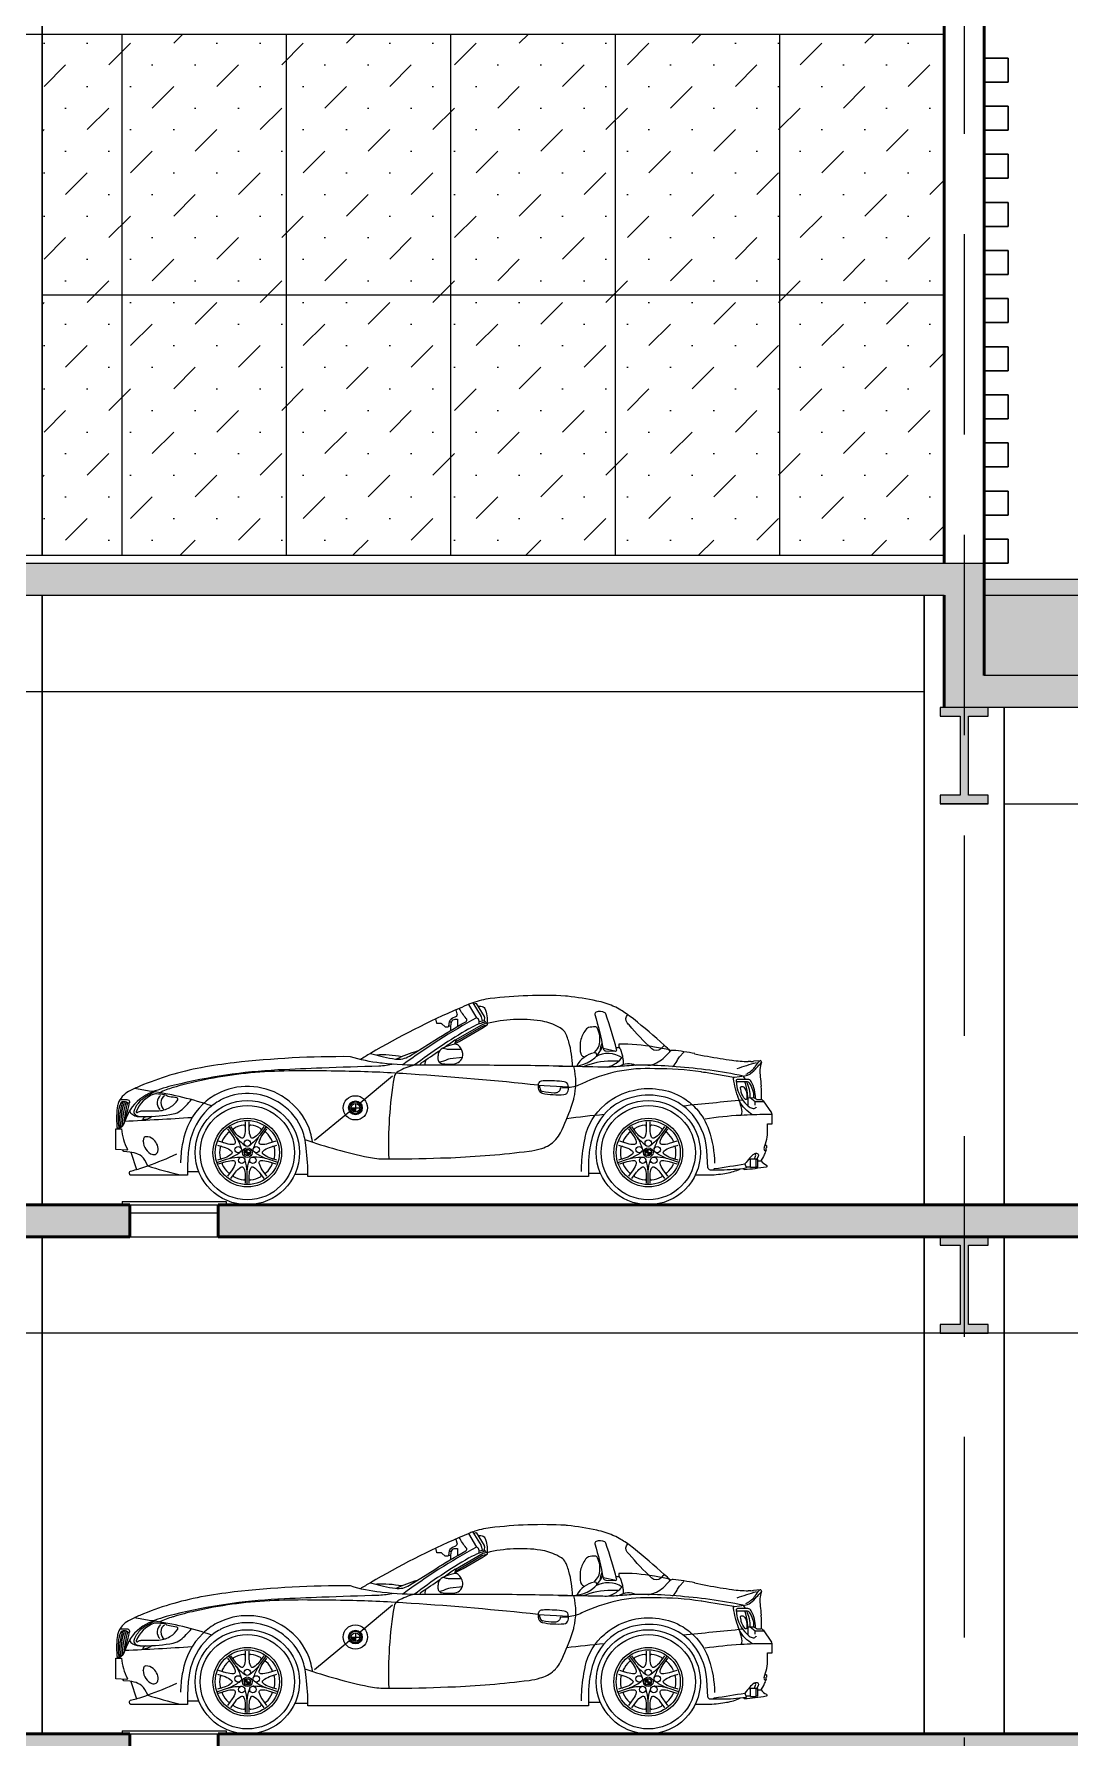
# Model space of a CAD drawing. Header units: millimetres. Extents: x 1135 to 1350, y 205 to 283.
# Drawn here: x 1223.19 to 1229.65, y 213.57 to 224.2 of the extents above; entities that cross this region are included whole.
import ezdxf

# ---------------------------------------------------------------- set-up
doc = ezdxf.new("R2010")
doc.units = ezdxf.units.MM
doc.header["$LTSCALE"] = 10
doc.linetypes.add('DASHED2', pattern=[0.375, 0.25, -0.125])
for name, color, linetype, lineweight in [('CARROS', 252, 'Continuous', 13), ('CINZA', 252, 'Continuous', 13), ('cinza 03', 252, 'Continuous', 13), ('HACHT', 90, 'Continuous', 9), ('linha estutura', 252, 'Continuous', 13), ('PAREDES 2', 50, 'Continuous', 50), ('pn 02', 16, 'Continuous', 20), ('PN-01', 90, 'Continuous', 13), ('PN-03', 180, 'Continuous', 30)]:
    doc.layers.add(name, color=color, linetype=linetype, lineweight=lineweight)
doc.layers.add('CIEL', color=8, linetype='Continuous')

# ---------------------------------------------------------------- blocks, each defined once
blk = doc.blocks.new('A$C27017407')
at = {"layer": 'CARROS'}
blk.add_hatch(color=256, dxfattribs=at).paths.add_polyline_path([(-113.897, 1231.684, 0.414214), (-113.87, 1231.657), (-113.87, 1231.684)])
blk.add_hatch(color=256, dxfattribs=at).paths.add_polyline_path([(-113.897, 1231.684, 0.414214), (-113.87, 1231.657), (-113.87, 1231.684)])
h = blk.add_hatch(color=256, dxfattribs=at)
edge = h.paths.add_edge_path()
edge.add_line((-114.564, 1231.405), (-114.544, 1231.405))
edge.add_line((-114.544, 1231.405), (-114.544, 1231.425))
edge.add_ellipse((-114.544, 1231.405), major_axis=(0.0154, 0.0128), ratio=1, start_angle=50.2678, end_angle=140.2678)
h = blk.add_hatch(color=256, dxfattribs=at)
edge = h.paths.add_edge_path()
edge.add_line((-114.524, 1231.405), (-114.544, 1231.405))
edge.add_line((-114.544, 1231.405), (-114.544, 1231.385))
edge.add_ellipse((-114.544, 1231.405), major_axis=(0.0154, 0.0128), ratio=1, start_angle=230.2678, end_angle=320.2678)
h = blk.add_hatch(color=256, dxfattribs=at)
edge = h.paths.add_edge_path()
edge.add_line((-112.064, 1231.405), (-112.044, 1231.405))
edge.add_line((-112.044, 1231.405), (-112.044, 1231.425))
edge.add_ellipse((-112.044, 1231.405), major_axis=(0.0154, 0.0128), ratio=1, start_angle=50.2678, end_angle=140.2678)
h = blk.add_hatch(color=256, dxfattribs=at)
edge = h.paths.add_edge_path()
edge.add_line((-112.024, 1231.405), (-112.044, 1231.405))
edge.add_line((-112.044, 1231.405), (-112.044, 1231.385))
edge.add_ellipse((-112.044, 1231.405), major_axis=(0.0154, 0.0128), ratio=1, start_angle=230.2678, end_angle=320.2678)
for p, q in [((-113.138, 1232.339), (-113.086, 1232.254)), ((-113.165, 1232.329), (-113.115, 1232.245)), ((-113.099, 1232.222), (-113.067, 1232.228)), ((-113.086, 1232.252), (-113.079, 1232.226)), ((-113.067, 1232.228), (-113.048, 1232.207)), ((-113.289, 1232.195), (-113.276, 1232.195)), ((-113.285, 1232.22), (-113.271, 1232.22)), ((-113.099, 1232.207), (-113.099, 1232.224)), ((-113.049, 1232.201), (-113.048, 1232.201)), ((-112.326, 1232.055), (-112.245, 1232.038)), ((-112.245, 1232.061), (-112.229, 1232.061)), ((-112.219, 1232.054), (-112.204, 1232.008)), ((-111.91, 1232.034), (-111.934, 1232.009)), ((-113.299, 1231.957), (-113.302, 1231.949)), ((-112.2, 1231.983), (-112.2, 1231.954)), ((-111.405, 1231.973), (-111.42, 1231.973)), ((-111.347, 1231.978), (-111.387, 1231.974)), ((-113.841, 1231.716), (-113.639, 1231.884)), ((-111.452, 1231.882), (-111.44, 1231.861)), ((-113.87, 1231.711), (-113.87, 1231.657)), ((-111.422, 1231.747), (-111.388, 1231.748)), ((-111.408, 1231.748), (-111.378, 1231.723)), ((-111.383, 1231.746), (-111.37, 1231.737)), ((-111.378, 1231.723), (-111.324, 1231.723)), ((-111.378, 1231.701), (-111.378, 1231.723)), ((-111.365, 1231.735), (-111.341, 1231.735)), ((-111.327, 1231.728), (-111.275, 1231.653)), ((-114.125, 1231.482), (-113.907, 1231.662)), ((-113.897, 1231.684), (-113.843, 1231.684)), ((-111.272, 1231.585), (-111.272, 1231.643)), ((-111.3, 1231.585), (-111.272, 1231.585)), ((-111.3, 1231.545), (-111.3, 1231.585)), ((-115.271, 1231.407), (-115.234, 1231.299)), ((-115.193, 1231.476), (-115.193, 1231.478)), ((-114.564, 1231.405), (-114.524, 1231.405)), ((-114.544, 1231.385), (-114.544, 1231.425)), ((-112.064, 1231.405), (-112.024, 1231.405)), ((-112.044, 1231.385), (-112.044, 1231.425)), ((-111.34, 1231.354), (-111.324, 1231.381)), ((-111.317, 1231.417), (-111.312, 1231.414)), ((-111.307, 1231.449), (-111.316, 1231.449)), ((-111.309, 1231.422), (-111.314, 1231.406)), ((-111.307, 1231.449), (-111.307, 1231.434)), ((-114.916, 1231.286), (-114.846, 1231.286)), ((-114.249, 1231.271), (-114.166, 1231.271)), ((-112.342, 1231.275), (-112.417, 1231.275)), ((-111.433, 1231.317), (-111.406, 1231.317)), ((-111.418, 1231.363), (-111.406, 1231.363)), ((-111.406, 1231.366), (-111.371, 1231.366)), ((-111.406, 1231.314), (-111.406, 1231.366)), ((-111.406, 1231.314), (-111.371, 1231.314)), ((-111.371, 1231.314), (-111.371, 1231.366)), ((-111.371, 1231.363), (-111.361, 1231.363)), ((-111.371, 1231.317), (-111.361, 1231.317)), ((-111.361, 1231.317), (-111.361, 1231.363)), ((-111.361, 1231.354), (-111.34, 1231.354))]:
    blk.add_line(p, q, dxfattribs=at)
for points in [[(-111.905, 1232.039, 0.002582), (-111.944, 1232.074, -0.034655), (-111.965, 1232.052, -0.390579), (-112.022, 1232.052, -0.02538), (-112.164, 1232.201, -0.008533), (-112.173, 1232.212), (-112.175, 1232.214, -0.379202), (-112.172, 1232.265, 0.015484), (-112.207, 1232.288), (-112.215, 1232.293, 0.03556), (-112.258, 1232.316), (-112.264, 1232.318, 0.051931), (-112.364, 1232.35, 0.021066), (-112.548, 1232.38, 0.016321), (-112.559, 1232.381, 0.043746), (-113.029, 1232.365, 0.055518), (-113.138, 1232.339)], [(-113.133, 1232.33), (-113.118, 1232.336, -0.368195), (-113.116, 1232.335), (-113.067, 1232.254, -0.157126), (-113.066, 1232.249), (-113.067, 1232.228)], [(-113.244, 1232.295), (-113.237, 1232.271, -0.368914), (-113.246, 1232.251), (-113.264, 1232.243, 0.260282), (-113.288, 1232.209), (-113.29, 1232.192, -0.382289), (-113.294, 1232.188), (-113.308, 1232.188, -0.185854), (-113.311, 1232.189), (-113.332, 1232.208, 0.185854), (-113.335, 1232.209), (-113.359, 1232.209, -0.357466), (-113.363, 1232.212), (-113.369, 1232.239)], [(-113.274, 1232.168, -0.114018), (-113.271, 1232.219, -0.334283), (-113.247, 1232.237), (-113.233, 1232.237), (-113.233, 1232.192)], [(-113.105, 1232.317), (-113.087, 1232.317, -0.286783), (-113.064, 1232.303, -0.15881), (-113.051, 1232.21)], [(-112.516, 1231.941, 0.060882), (-112.539, 1232.095, 0.021804), (-112.551, 1232.13), (-112.551, 1232.133, 0.191257), (-112.601, 1232.187), (-112.615, 1232.194, 0.078936), (-112.716, 1232.226, 0.095386), (-113.051, 1232.21)], [(-111.944, 1232.074, 0.012584), (-112.136, 1232.238, 0.016824), (-112.172, 1232.265)], [(-113.246, 1232.095), (-113.084, 1232.19, -0.110936), (-113.049, 1232.201)], [(-113.245, 1232.108), (-113.082, 1232.202, -0.063008), (-113.063, 1232.21), (-113.053, 1232.213)], [(-112.381, 1232.026), (-112.366, 1232.044, 0.128048), (-112.348, 1232.083, 0.153997), (-112.36, 1232.179, 0.285207), (-112.375, 1232.189, 0.067615), (-112.416, 1232.184, 0.166295), (-112.429, 1232.176, 0.091778), (-112.464, 1232.111, 0.076073), (-112.469, 1232.073), (-112.469, 1232.05, 0.086294), (-112.464, 1232.022), (-112.464, 1232.02, 0.311078), (-112.439, 1232.002)], [(-113.322, 1232.057), (-113.305, 1232.052, 0.071802), (-113.291, 1232.05), (-113.209, 1232.05)], [(-113.316, 1232.06, 0.0038), (-113.25, 1232.108, -0.745411), (-113.243, 1232.103), (-113.252, 1232.08)], [(-112.601, 1231.944), (-112.51, 1231.944, 0.303991), (-112.328, 1232.068)], [(-112.365, 1232.01), (-112.365, 1232.014, 0.471813), (-112.38, 1232.027, 0.225081), (-112.49, 1231.945)], [(-112.006, 1232.063, 0.049227), (-112.227, 1232.081), (-112.227, 1232.061)], [(-111.91, 1232.034), (-111.91, 1232.035, 0.362493), (-111.92, 1232.047), (-112.006, 1232.063)], [(-111.892, 1231.942, 0.147551), (-111.864, 1231.977, -0.084614), (-111.85, 1232.001), (-111.823, 1232.031)], [(-111.452, 1231.882, 0.033318), (-111.87, 1231.94), (-111.94, 1231.945, 0.026979), (-112.122, 1231.949, 0.01469), (-112.233, 1231.941, -0.027839), (-112.327, 1231.938, -0.002653), (-112.579, 1231.943, 0.006734), (-113.034, 1231.949), (-113.455, 1231.949, -0.026187), (-113.703, 1231.962), (-113.713, 1231.963, -0.051705), (-113.901, 1232.003, 0.030133), (-114.626, 1231.965, 0.018046), (-114.831, 1231.934), (-114.833, 1231.934, 0.053451), (-115.214, 1231.819, 0.021012), (-115.281, 1231.787), (-115.284, 1231.786, 0.190344), (-115.349, 1231.711), (-115.349, 1231.71, 0.05265), (-115.355, 1231.684, 0.06518), (-115.355, 1231.552)], [(-113.632, 1231.956, -0.04922), (-113.723, 1231.944, 0.001385), (-114.079, 1231.932, 0.004165), (-114.346, 1231.92), (-114.354, 1231.92, 0.046676), (-114.999, 1231.825, 0.030472), (-115.136, 1231.783), (-115.137, 1231.782, 0.160001), (-115.274, 1231.672, 0.36858), (-115.271, 1231.651, 0.184508), (-115.215, 1231.629), (-115.201, 1231.629, 0.005284), (-115.183, 1231.629, 0.039509), (-115.006, 1231.646, 0.12529), (-114.96, 1231.667), (-114.96, 1231.667, 0.062111), (-114.893, 1231.735)], [(-112.731, 1231.825, 0.010202), (-113.523, 1231.894), (-113.551, 1231.896, 0.012599), (-113.933, 1231.912, 0.002541), (-114.169, 1231.915, 0.013871), (-114.403, 1231.91), (-114.407, 1231.91, 0.043454), (-114.869, 1231.846, 0.017391), (-115.005, 1231.811), (-115.008, 1231.81, 0.035428), (-115.091, 1231.778)], [(-114.185, 1231.486, 0.031662), (-113.789, 1231.376, 0.052102), (-113.685, 1231.365), (-113.654, 1231.365, 0.010644), (-113.294, 1231.373), (-113.276, 1231.373, 0.020135), (-112.787, 1231.414, 0.042458), (-112.717, 1231.429), (-112.708, 1231.431, 0.131819), (-112.623, 1231.484), (-112.62, 1231.487, 0.076991), (-112.591, 1231.529, 0.024065), (-112.524, 1231.688, 0.025501), (-112.509, 1231.738), (-112.508, 1231.743, 0.125225), (-112.508, 1231.941)], [(-113.504, 1231.95, 0.063553), (-113.603, 1231.911, 0.230872), (-113.629, 1231.875, 0.05096), (-113.662, 1231.365)], [(-113.422, 1231.988, 0.337281), (-113.436, 1231.95), (-113.436, 1231.949)], [(-113.346, 1231.968, 0.017396), (-113.293, 1231.987, -0.064453), (-113.28, 1231.991), (-113.203, 1232)], [(-111.51, 1231.874), (-111.666, 1231.9, 0.004016), (-111.71, 1231.907), (-111.714, 1231.908, 0.039211), (-112, 1231.928, -0.013413), (-112.004, 1231.928, 0.126327), (-112.458, 1231.834, -0.086514), (-112.541, 1231.81, -0.086514)], [(-112.228, 1231.975), (-112.274, 1231.975, 0.09756), (-112.45, 1231.94)], [(-111.394, 1231.641, -0.04924), (-111.439, 1231.677, -0.088184), (-111.474, 1231.725), (-111.474, 1231.726, -0.025592), (-111.481, 1231.742, -0.04547), (-111.513, 1231.865, -0.422699), (-111.506, 1231.875), (-111.444, 1231.883, 0.116705), (-111.407, 1231.897), (-111.406, 1231.898, 0.075406), (-111.368, 1231.934, -0.041084), (-111.339, 1231.964)], [(-111.436, 1231.893, 0.119168), (-111.381, 1231.936, 0.016951), (-111.376, 1231.943, -0.043622), (-111.348, 1231.978)], [(-114.765, 1231.696, 0.045177), (-115.132, 1231.785), (-115.156, 1231.788, -0.016245), (-115.247, 1231.805)], [(-114.137, 1231.47), (-114.138, 1231.473, 0.039137), (-114.15, 1231.529, 0.156015), (-114.28, 1231.723), (-114.291, 1231.731, 0.031114), (-114.33, 1231.758, 0.263534), (-114.734, 1231.77), (-114.734, 1231.77, 0.070557), (-114.821, 1231.707, 0.158289), (-114.947, 1231.468), (-114.95, 1231.454, 0.042207), (-114.96, 1231.34, 0.042207)], [(-112.731, 1231.825, 0.031712), (-112.731, 1231.82)], [(-112.72, 1231.808), (-112.721, 1231.819, -0.001409), (-112.721, 1231.819), (-112.731, 1231.82, 0.007842), (-112.731, 1231.819), (-112.731, 1231.807, 0.281822), (-112.71, 1231.777, 0.054915), (-112.705, 1231.775, 0.072049), (-112.57, 1231.767, 0.330559), (-112.543, 1231.79, 0.053082), (-112.541, 1231.806), (-112.594, 1231.809), (-112.594, 1231.802, -0.095386), (-112.595, 1231.796, -0.19198), (-112.61, 1231.78), (-112.61, 1231.78, -0.120213), (-112.63, 1231.776, -0.039579), (-112.703, 1231.785)], [(-112.541, 1231.806, 0.026296), (-112.542, 1231.814)], [(-112.461, 1231.287, -0.008904), (-112.459, 1231.339, -0.039096), (-112.438, 1231.495), (-112.438, 1231.498, -0.167771), (-112.315, 1231.703), (-112.306, 1231.71, -0.116939), (-112.139, 1231.793, -0.040887), (-112.07, 1231.804, -0.04662), (-111.999, 1231.802), (-111.976, 1231.799, -0.109068), (-111.827, 1231.747, -0.068394), (-111.752, 1231.685), (-111.744, 1231.677, -0.104056), (-111.666, 1231.545, -0.079751), (-111.631, 1231.338)], [(-111.376, 1231.741, 0.127247), (-111.402, 1231.848, 0.27646), (-111.424, 1231.861), (-111.487, 1231.861, 0.426633), (-111.496, 1231.852, 0.168514), (-111.442, 1231.716, 0.052607), (-111.416, 1231.692), (-111.414, 1231.69, 0.127234), (-111.389, 1231.68, 0.323408), (-111.372, 1231.689), (-111.372, 1231.687)], [(-111.496, 1231.848), (-111.428, 1231.848, -0.254991), (-111.414, 1231.84, -0.148206), (-111.387, 1231.748)], [(-115.337, 1231.736), (-115.295, 1231.736, -0.19793), (-115.283, 1231.731), (-115.283, 1231.731, -0.286521), (-115.279, 1231.715, -0.321374), (-115.281, 1231.713), (-115.287, 1231.713, -0.226522), (-115.292, 1231.716, 0.199387), (-115.303, 1231.722, 0.082709), (-115.324, 1231.721, 0.238379), (-115.335, 1231.711, 0.054506), (-115.344, 1231.681), (-115.345, 1231.68, 0.054607), (-115.348, 1231.574, 0.508082), (-115.338, 1231.568), (-115.328, 1231.572, 0.206676), (-115.314, 1231.587, 0.017822), (-115.314, 1231.587), (-115.287, 1231.677, 0.073587), (-115.281, 1231.713)], [(-111.382, 1231.366, 0.071622), (-111.374, 1231.389, 0.659861), (-111.384, 1231.396, 0.074226), (-111.412, 1231.37, -0.007772), (-111.441, 1231.335), (-111.433, 1231.312, -0.487022), (-111.436, 1231.307, -0.034151), (-111.59, 1231.296), (-111.655, 1231.296, -0.395118), (-111.672, 1231.312), (-111.679, 1231.418, 0.183877), (-111.793, 1231.668), (-111.789, 1231.664, 0.130109), (-111.939, 1231.75, 0.127595), (-112.136, 1231.751), (-112.146, 1231.749, 0.088537), (-112.254, 1231.7, 0.182368), (-112.393, 1231.5), (-112.398, 1231.481, 0.026125), (-112.41, 1231.42, 0.036056), (-112.417, 1231.327), (-112.417, 1231.255), (-114.166, 1231.255, 0.032531), (-114.177, 1231.432), (-114.182, 1231.468, 0.039137), (-114.192, 1231.517, 0.156015), (-114.307, 1231.688), (-114.318, 1231.697, 0.031114), (-114.353, 1231.721, 0.263534), (-114.713, 1231.731), (-114.713, 1231.73, 0.070557), (-114.79, 1231.675, 0.158289), (-114.904, 1231.461), (-114.906, 1231.446, 0.043503), (-114.916, 1231.337), (-114.916, 1231.264), (-115.27, 1231.264, -0.414214), (-115.278, 1231.273), (-115.278, 1231.282, -0.350609), (-115.272, 1231.29), (-115.255, 1231.294, 0.024598), (-115.215, 1231.305, 0.005958), (-115.165, 1231.323), (-115.183, 1231.357, 0.175748), (-115.226, 1231.395, 0.07606), (-115.276, 1231.408), (-115.315, 1231.411), (-115.32, 1231.421)], [(-115.123, 1231.783), (-115.178, 1231.752, 0.110986), (-115.231, 1231.704, 0.03265), (-115.241, 1231.687), (-115.248, 1231.674, 0.505347), (-115.229, 1231.634), (-115.225, 1231.633, 0.052699), (-115.172, 1231.629)], [(-111.465, 1231.637, 0.18391), (-111.462, 1231.684), (-111.465, 1231.692, 0.005638), (-111.479, 1231.737), (-111.485, 1231.755)], [(-115.274, 1231.672, 0.001832), (-115.275, 1231.671, 0.0342), (-115.287, 1231.648), (-115.3, 1231.621, 0.023657), (-115.316, 1231.58, -0.318724), (-115.348, 1231.558), (-115.355, 1231.558)], [(-115.176, 1231.629, 0.152261), (-115.195, 1231.614, 0.607539), (-115.194, 1231.611, 0.171896), (-115.14, 1231.631)], [(-114.557, 1231.596), (-114.557, 1231.547, -0.098503), (-114.566, 1231.502, -0.460979), (-114.584, 1231.496, -0.098503), (-114.618, 1231.527), (-114.647, 1231.567)], [(-114.442, 1231.567), (-114.471, 1231.527, -0.098503), (-114.505, 1231.496, -0.460979), (-114.523, 1231.502, -0.098503), (-114.532, 1231.547), (-114.532, 1231.596)], [(-112.057, 1231.596), (-112.057, 1231.547, -0.098503), (-112.066, 1231.502, -0.460979), (-112.084, 1231.496, -0.098503), (-112.117, 1231.527), (-112.146, 1231.567)], [(-111.942, 1231.567), (-111.971, 1231.527, -0.098503), (-112.005, 1231.496, -0.460979), (-112.023, 1231.502, -0.098503), (-112.032, 1231.547), (-112.032, 1231.596)], [(-111.272, 1231.642), (-111.309, 1231.642, 0.015525), (-111.466, 1231.637), (-111.469, 1231.637, 0.022303), (-111.689, 1231.614)], [(-114.667, 1231.552), (-114.638, 1231.512, -0.098503), (-114.619, 1231.471, -0.460979), (-114.63, 1231.455, -0.098503), (-114.675, 1231.461), (-114.723, 1231.476)], [(-114.65, 1231.529, 0.452509), (-114.663, 1231.53, 0.092867), (-114.7, 1231.479, 0.452509), (-114.695, 1231.467)], [(-114.557, 1231.568, 0.452509), (-114.567, 1231.576, 0.092867), (-114.627, 1231.556, 0.452509), (-114.63, 1231.544)], [(-114.625, 1231.516, 0.012869), (-114.614, 1231.502, 0.067106), (-114.562, 1231.452), (-114.556, 1231.448)], [(-114.625, 1231.516, -0.012869), (-114.615, 1231.501, -0.067106), (-114.584, 1231.436), (-114.582, 1231.429)], [(-114.464, 1231.516, -0.012869), (-114.475, 1231.502, -0.067106), (-114.527, 1231.452), (-114.533, 1231.448)], [(-114.459, 1231.544, 0.452509), (-114.462, 1231.556, 0.092867), (-114.522, 1231.576, 0.452509), (-114.532, 1231.568)], [(-114.464, 1231.516, 0.012869), (-114.474, 1231.501, 0.067106), (-114.505, 1231.436), (-114.507, 1231.429)], [(-114.366, 1231.476), (-114.413, 1231.461, -0.098503), (-114.459, 1231.455, -0.460979), (-114.47, 1231.471, -0.098503), (-114.451, 1231.512), (-114.422, 1231.552)], [(-114.394, 1231.467, 0.452509), (-114.389, 1231.479, 0.092867), (-114.426, 1231.53, 0.452509), (-114.439, 1231.529)], [(-112.167, 1231.552), (-112.138, 1231.512, -0.098503), (-112.119, 1231.471, -0.460979), (-112.13, 1231.455, -0.098503), (-112.175, 1231.461), (-112.222, 1231.476)], [(-112.15, 1231.529, 0.452509), (-112.163, 1231.53, 0.092867), (-112.2, 1231.479, 0.452509), (-112.195, 1231.467)], [(-112.057, 1231.568, 0.452509), (-112.066, 1231.576, 0.092867), (-112.127, 1231.556, 0.452509), (-112.13, 1231.544)], [(-112.125, 1231.516, 0.012869), (-112.114, 1231.502, 0.067106), (-112.061, 1231.452), (-112.056, 1231.448)], [(-112.125, 1231.516, -0.012869), (-112.115, 1231.501, -0.067106), (-112.084, 1231.436), (-112.082, 1231.429)], [(-111.964, 1231.516, -0.012869), (-111.975, 1231.502, -0.067106), (-112.027, 1231.452), (-112.033, 1231.448)], [(-111.959, 1231.544, 0.452509), (-111.962, 1231.556, 0.092867), (-112.022, 1231.576, 0.452509), (-112.032, 1231.568)], [(-111.964, 1231.516, 0.012869), (-111.974, 1231.501, 0.067106), (-112.005, 1231.436), (-112.007, 1231.429)], [(-111.866, 1231.476), (-111.913, 1231.461, -0.098503), (-111.959, 1231.455, -0.460979), (-111.97, 1231.471, -0.098503), (-111.951, 1231.512), (-111.922, 1231.552)], [(-111.893, 1231.467, 0.452509), (-111.888, 1231.479, 0.092867), (-111.926, 1231.53, 0.452509), (-111.938, 1231.529)], [(-114.73, 1231.452), (-114.683, 1231.437, -0.098503), (-114.643, 1231.414, -0.460979), (-114.643, 1231.396, -0.098503), (-114.683, 1231.373), (-114.73, 1231.358)], [(-114.703, 1231.443, 0.452509), (-114.714, 1231.437, 0.092867), (-114.714, 1231.373, 0.452509), (-114.703, 1231.367)], [(-114.674, 1231.363, 0.012869), (-114.658, 1231.369, 0.067106), (-114.595, 1231.403), (-114.589, 1231.407)], [(-114.414, 1231.363, -0.012869), (-114.431, 1231.369, -0.067106), (-114.494, 1231.403), (-114.5, 1231.407)], [(-114.359, 1231.358), (-114.406, 1231.373, -0.098503), (-114.446, 1231.396, -0.460979), (-114.446, 1231.414, -0.098503), (-114.406, 1231.437), (-114.359, 1231.452)], [(-114.386, 1231.367, 0.452509), (-114.375, 1231.373, 0.092867), (-114.375, 1231.437, 0.452509), (-114.386, 1231.443)], [(-112.23, 1231.452), (-112.183, 1231.437, -0.098503), (-112.143, 1231.414, -0.460979), (-112.143, 1231.396, -0.098503), (-112.183, 1231.373), (-112.23, 1231.358)], [(-112.203, 1231.443, 0.452509), (-112.214, 1231.437, 0.092867), (-112.214, 1231.373, 0.452509), (-112.203, 1231.367)], [(-112.174, 1231.363, 0.012869), (-112.158, 1231.369, 0.067106), (-112.094, 1231.403), (-112.089, 1231.407)], [(-111.914, 1231.363, -0.012869), (-111.931, 1231.369, -0.067106), (-111.994, 1231.403), (-112, 1231.407)], [(-111.858, 1231.358), (-111.905, 1231.373, -0.098503), (-111.946, 1231.396, -0.460979), (-111.946, 1231.414, -0.098503), (-111.905, 1231.437), (-111.858, 1231.452)], [(-111.886, 1231.367, 0.452509), (-111.875, 1231.373, 0.092867), (-111.875, 1231.437, 0.452509), (-111.886, 1231.443)], [(-111.384, 1231.396, -0.012233), (-111.379, 1231.399), (-111.378, 1231.399, -0.738602), (-111.358, 1231.382), (-111.367, 1231.363)], [(-114.723, 1231.334), (-114.675, 1231.349, -0.098503), (-114.63, 1231.355, -0.460979), (-114.619, 1231.339, -0.098503), (-114.638, 1231.298), (-114.667, 1231.258)], [(-114.695, 1231.343, 0.452509), (-114.7, 1231.331, 0.092867), (-114.663, 1231.28, 0.452509), (-114.65, 1231.281)], [(-114.674, 1231.363, -0.012869), (-114.658, 1231.368, -0.067106), (-114.586, 1231.377), (-114.579, 1231.377)], [(-114.647, 1231.243), (-114.618, 1231.283, -0.098503), (-114.584, 1231.314, -0.460979), (-114.566, 1231.308, -0.098503), (-114.557, 1231.263), (-114.557, 1231.214)], [(-114.544, 1231.268, 0.012869), (-114.545, 1231.286, 0.067106), (-114.558, 1231.357), (-114.56, 1231.363)], [(-114.544, 1231.268, -0.012869), (-114.544, 1231.286, -0.067106), (-114.531, 1231.357), (-114.529, 1231.363)], [(-114.532, 1231.214), (-114.532, 1231.263, -0.098503), (-114.523, 1231.308, -0.460979), (-114.505, 1231.314, -0.098503), (-114.471, 1231.283), (-114.442, 1231.243)], [(-114.414, 1231.363, 0.012869), (-114.431, 1231.368, 0.067106), (-114.503, 1231.377), (-114.51, 1231.377)], [(-114.422, 1231.258), (-114.451, 1231.298, -0.098503), (-114.47, 1231.339, -0.460979), (-114.459, 1231.355, -0.098503), (-114.413, 1231.349), (-114.366, 1231.334)], [(-114.439, 1231.281, 0.452509), (-114.426, 1231.28, 0.092867), (-114.389, 1231.331, 0.452509), (-114.394, 1231.343)], [(-112.222, 1231.334), (-112.175, 1231.349, -0.098503), (-112.13, 1231.355, -0.460979), (-112.119, 1231.339, -0.098503), (-112.138, 1231.298), (-112.167, 1231.258)], [(-112.195, 1231.343, 0.452509), (-112.2, 1231.331, 0.092867), (-112.163, 1231.28, 0.452509), (-112.15, 1231.281)], [(-112.174, 1231.363, -0.012869), (-112.157, 1231.368, -0.067106), (-112.086, 1231.377), (-112.079, 1231.377)], [(-112.146, 1231.243), (-112.117, 1231.283, -0.098503), (-112.084, 1231.314, -0.460979), (-112.066, 1231.308, -0.098503), (-112.057, 1231.263), (-112.057, 1231.214)], [(-112.044, 1231.268, 0.012869), (-112.045, 1231.286, 0.067106), (-112.058, 1231.357), (-112.06, 1231.363)], [(-112.044, 1231.268, -0.012869), (-112.044, 1231.286, -0.067106), (-112.03, 1231.357), (-112.028, 1231.363)], [(-112.032, 1231.214), (-112.032, 1231.263, -0.098503), (-112.023, 1231.308, -0.460979), (-112.005, 1231.314, -0.098503), (-111.971, 1231.283), (-111.942, 1231.243)], [(-111.914, 1231.363, 0.012869), (-111.931, 1231.368, 0.067106), (-112.003, 1231.377), (-112.009, 1231.377)], [(-111.922, 1231.258), (-111.951, 1231.298, -0.098503), (-111.97, 1231.339, -0.460979), (-111.959, 1231.355, -0.098503), (-111.913, 1231.349), (-111.866, 1231.334)], [(-111.938, 1231.281, 0.452509), (-111.926, 1231.28, 0.092867), (-111.888, 1231.331, 0.452509), (-111.893, 1231.343)], [(-111.751, 1231.266), (-111.674, 1231.266, 0.043173), (-111.566, 1231.275), (-111.556, 1231.277, 0.060071), (-111.471, 1231.302)], [(-111.637, 1231.296), (-111.637, 1231.297, -0.373388), (-111.63, 1231.305, 0.00714), (-111.441, 1231.335)], [(-111.34, 1231.354, 0.112256), (-111.307, 1231.327, -0.724285), (-111.309, 1231.315, -0.029519), (-111.445, 1231.298), (-111.445, 1231.306)], [(-114.63, 1231.266, 0.452509), (-114.627, 1231.254, 0.092867), (-114.567, 1231.234, 0.452509), (-114.557, 1231.242)], [(-114.532, 1231.242, 0.452509), (-114.522, 1231.234, 0.092867), (-114.462, 1231.254, 0.452509), (-114.459, 1231.266)], [(-112.13, 1231.266, 0.452509), (-112.127, 1231.254, 0.092867), (-112.066, 1231.234, 0.452509), (-112.057, 1231.242)], [(-112.032, 1231.242, 0.452509), (-112.022, 1231.234, 0.092867), (-111.962, 1231.254, 0.452509), (-111.959, 1231.266)]]:
    blk.add_lwpolyline(points, format="xyb", dxfattribs=at)
for points in [[(-113.532, 1232.007), (-113.375, 1232.106, -0.012828), (-113.182, 1232.221, 0.472498), (-113.179, 1232.241, -0.053), (-113.222, 1232.304, 0.031559), (-113.776, 1232.023), (-113.695, 1232.002, 0.032456), (-113.621, 1231.988, 0.173901)], [(-112.377, 1232.265, -0.023253), (-112.325, 1232.052, 0.353244), (-112.309, 1232.039), (-112.249, 1232.037, 0.505489), (-112.241, 1232.048, 0.008229), (-112.308, 1232.27, 0.18766), (-112.314, 1232.277, 0.231512), (-112.369, 1232.28, 0.382372)], [(-113.201, 1232.023, 0.208209), (-113.23, 1232.075, 0.226969), (-113.251, 1232.08), (-113.276, 1232.074, 0.052873), (-113.325, 1232.056, 0.234187), (-113.353, 1232.021, 0.01559), (-113.356, 1231.998, 0.150424), (-113.353, 1231.979), (-113.351, 1231.974, 0.236195), (-113.333, 1231.961, 0.081167), (-113.251, 1231.959, 0.401316)], [(-112.731, 1231.825), (-112.542, 1231.814, 0.031313), (-112.543, 1231.824, 0.309938), (-112.568, 1231.846, 0.038508), (-112.69, 1231.853, 0.05028), (-112.71, 1231.851), (-112.712, 1231.851, 0.270309), (-112.729, 1231.835), (-112.73, 1231.833, 0.046653)], [(-111.464, 1231.816), (-111.454, 1231.816, -0.222045), (-111.448, 1231.813, -0.100068), (-111.434, 1231.788), (-111.434, 1231.788, -0.0746), (-111.429, 1231.75), (-111.429, 1231.741, -0.682254), (-111.44, 1231.737, -0.127306), (-111.464, 1231.782), (-111.465, 1231.789, -0.060129), (-111.468, 1231.809), (-111.468, 1231.812, -0.414214)], [(-114.984, 1231.746, 0.002391), (-115.03, 1231.753, -0.126522), (-115.046, 1231.759, 0.128032), (-115.061, 1231.766, 0.013359), (-115.11, 1231.771, 0.105654), (-115.124, 1231.77, 0.220332), (-115.237, 1231.66, 0.701171), (-115.231, 1231.655, -0.044553), (-115.216, 1231.662, -0.082692), (-115.194, 1231.665), (-115.105, 1231.665, 0.135863), (-115.027, 1231.687), (-115.022, 1231.69, 0.123959), (-114.978, 1231.733, 0.531566)], [(-115.363, 1231.552), (-115.329, 1231.552, 0.094033), (-115.292, 1231.426, -0.580223), (-115.296, 1231.42), (-115.363, 1231.424)], [(-115.102, 1231.411, 0.151084), (-115.105, 1231.451, 0.114365), (-115.129, 1231.486), (-115.132, 1231.488, 0.191806), (-115.176, 1231.504, 0.363294), (-115.192, 1231.49, 0.313582), (-115.147, 1231.398, 0.196091), (-115.118, 1231.394), (-115.118, 1231.394, 0.278373), (-115.102, 1231.411)]]:
    blk.add_lwpolyline(points, format="xyb", close=True, dxfattribs=at)
for points in [[(-114.662, 1231.567), (-114.625, 1231.516)], [(-114.427, 1231.567), (-114.464, 1231.516)], [(-112.162, 1231.567), (-112.125, 1231.516)], [(-111.927, 1231.567), (-111.964, 1231.516)], [(-114.734, 1231.343), (-114.674, 1231.363)], [(-114.354, 1231.343), (-114.414, 1231.363)], [(-112.234, 1231.343), (-112.174, 1231.363)], [(-111.854, 1231.343), (-111.914, 1231.363)], [(-114.544, 1231.205), (-114.544, 1231.268)], [(-112.044, 1231.205), (-112.044, 1231.268)]]:
    blk.add_lwpolyline(points, dxfattribs=at)
for centre, radius in [((-114.544, 1231.405), 0.325), ((-114.544, 1231.405), 0.294), ((-113.87, 1231.684), 0.0758), ((-113.87, 1231.684), 0.043), ((-113.87, 1231.684), 0.0366), ((-113.87, 1231.684), 0.0269), ((-112.044, 1231.405), 0.325), ((-112.044, 1231.405), 0.294), ((-114.544, 1231.405), 0.214), ((-114.544, 1231.405), 0.2), ((-112.044, 1231.405), 0.214), ((-112.044, 1231.405), 0.2), ((-114.544, 1231.464), 0.0201), ((-112.044, 1231.464), 0.0201), ((-114.601, 1231.423), 0.0201), ((-114.544, 1231.405), 0.0301), ((-114.544, 1231.405), 0.02), ((-114.488, 1231.423), 0.0201), ((-112.101, 1231.423), 0.0201), ((-112.044, 1231.405), 0.0301), ((-112.044, 1231.405), 0.02), ((-111.988, 1231.423), 0.0201), ((-114.579, 1231.357), 0.0201), ((-114.509, 1231.357), 0.0201), ((-112.079, 1231.357), 0.0201), ((-112.009, 1231.357), 0.0201)]:
    blk.add_circle(centre, radius, dxfattribs=at)
for centre, radius, start, end in [((-112.968, 1231.862), 0.507, 109.6607, 112.5095), ((-111.144, 1228.656), 4.095, 118.7824, 126.3953), ((-111.275, 1227.778), 4.927, 112.5095, 113.2764), ((-113.12, 1232.224), 0.0212, 359.1834, 77.5569), ((-113.094, 1232.249), 0.00844, 14.6325, 31.1409), ((-111.6, 1229.474), 3.122, 120.0186, 127.5511), ((-114.338, 1234.215), 2.392, 297.063, 302.6302), ((-112.95, 1231.812), 0.422, 110.5921, 120.0186), ((-112.95, 1231.812), 0.422, 105.0331, 110.5921), ((-113.051, 1232.204), 0.00422, 302.6302, 43.2387), ((-111.275, 1227.778), 4.927, 120.5068, 121.3629), ((-113.24, 1231.199), 0.873, 106.2877, 115.5109), ((-116.4, 1236.484), 5.392, 303.0349, 304.5396), ((-112.295, 1231.867), 0.156, 55.72, 119.4314), ((-112.218, 1232.029), 0.128, 153.7109, 177.0379), ((-112.229, 1232.051), 0.0101, 17.7568, 90), ((-111.891, 1232.017), 0.0253, 84.7756, 136.2068), ((-111.992, 1230.911), 1.136, 77.9304, 84.7756), ((-111.137, 1234.911), 2.955, 257.9304, 261.0799), ((-113.706, 1231.341), 0.673, 79.3256, 92.7808), ((-113.451, 1231.949), 0.0169, 123.0349, 180), ((-112.349, 1232.118), 0.187, 286.2412, 321.5603), ((-112.167, 1231.849), 0.11, 65.2193, 122.0537), ((-112.285, 1231.983), 0.0844, 0, 17.7568), ((-112.045, 1232.034), 0.0844, 269.5043, 290.332), ((-112.092, 1232.16), 0.219, 290.332, 316.2068), ((-108.433, 1252.137), 20.392, 261.0799, 261.2885), ((-111.42, 1232.648), 0.675, 261.2885, 270), ((-110.794, 1229.944), 2.102, 105.9361, 109.4052), ((-111.405, 1232.142), 0.169, 270, 276.0047), ((-111.163, 1231.908), 0.185, 161.3924, 189.4446), ((-111.346, 1231.97), 0.00844, 341.3924, 96.0047), ((-112.695, 1231.809), 0.0247, 182.721, 245.677), ((-111.853, 1231.715), 0.432, 357.4248, 17.8906), ((-111.631, 1231.75), 0.223, 359.2482, 25.913), ((-111.845, 1231.794), 0.507, 2.9043, 9.4446), ((-112.324, 1231.77), 0.986, 357.9438, 2.9043), ((-114.767, 1231.556), 0.579, 163.4491, 178.6213), ((-114.757, 1231.556), 0.579, 163.3201, 178.6959), ((-114.746, 1231.553), 0.579, 163.0851, 177.9677), ((-114.735, 1231.553), 0.579, 163.726, 176.5134), ((-115.048, 1231.716), 0.0586, 129.2685, 224.937), ((-112.7, 1231.8), 0.0146, 245.677, 258.2501), ((-119.892, 1313.543), 82.242, 275.62677, 275.88727), ((-111.388, 1231.739), 0.00844, 53.4156, 90.9159), ((-111.365, 1231.743), 0.00844, 233.4156, 270), ((-111.341, 1231.718), 0.0169, 34.7408, 90), ((-115.995, 1247.857), 16.27, 272.4193, 273.8957), ((-111.808, 1225.833), 5.831, 95.0359, 97.3375), ((-111.289, 1231.643), 0.0169, 0, 34.7408), ((-111.601, 1231.545), 0.301, 338.0802, 0), ((-115.917, 1233.423), 2.231, 289.7171, 294.7137), ((-111.428, 1231.44), 0.119, 330.721, 343.6834), ((-111.31, 1231.428), 0.0127, 158.0802, 236.5659), ((-111.35, 1231.434), 0.0422, 343.6834, 0), ((-114.453, 1233.508), 2.299, 251.9694, 256.9527)]:
    blk.add_arc(centre, radius, start, end, dxfattribs=at)
blk.add_ellipse((-115.049, 1231.715), major_axis=(0, 0.0465), ratio=0.740539, start_param=0.330298, end_param=2.758266, dxfattribs=at)

msp = doc.modelspace()

# ---------------------------------------------------------------- hatches: boundary and pattern name
at = {"layer": 'CINZA'}
h = msp.add_hatch(dxfattribs=at)
h.set_pattern_fill('MUDST', color=256, scale=0.03, angle=45, style=0)
h.set_pattern_definition([(45, (759.06589, 189.11928), (0.13470384, 0.404111525), [0.1905, -0.1905, 0, -0.1905, 0, -0.1905])])
h.paths.add_polyline_path([(1216.568, 222.574), (1215.543, 222.574), (1215.543, 220.95), (1216.568, 220.95)])
h.paths.add_polyline_path([(1216.743, 224.199), (1216.568, 224.199), (1216.568, 222.574), (1216.743, 222.574)])
h.paths.add_polyline_path([(1216.743, 222.574), (1216.568, 222.574), (1216.568, 220.95), (1216.743, 220.95)])
h.paths.add_polyline_path([(1216.568, 224.199), (1215.543, 224.199), (1215.543, 222.574), (1216.568, 222.574)])
h.paths.add_polyline_path([(1215.543, 224.199), (1214.518, 224.199), (1214.518, 222.574), (1215.543, 222.574)])
h.paths.add_polyline_path([(1214.518, 224.199), (1213.493, 224.199), (1213.493, 222.574), (1214.518, 222.574)])
h.paths.add_polyline_path([(1214.518, 222.574), (1213.493, 222.574), (1213.493, 220.95), (1214.518, 220.95)])
h.paths.add_polyline_path([(1215.543, 222.574), (1214.518, 222.574), (1214.518, 220.95), (1215.543, 220.95)])
h.paths.add_polyline_path([(1213.493, 222.574), (1212.468, 222.574), (1212.468, 220.95), (1213.493, 220.95)])
h.paths.add_polyline_path([(1213.493, 224.199), (1212.468, 224.199), (1212.468, 222.574), (1213.493, 222.574)])
h.paths.add_polyline_path([(1212.468, 224.199), (1211.443, 224.199), (1211.443, 222.574), (1212.468, 222.574)])
h.paths.add_polyline_path([(1212.468, 222.574), (1211.443, 222.574), (1211.443, 220.95), (1212.468, 220.95)])
h.paths.add_polyline_path([(1211.443, 224.199), (1211.243, 224.199), (1211.243, 222.574), (1211.443, 222.574)])
h.paths.add_polyline_path([(1211.443, 222.574), (1211.243, 222.574), (1211.243, 222.226, -0.059599), (1211.259, 222.21, 0.497993), (1211.35, 222.21, -1.465616), (1211.366, 222.184, 0.088822), (1211.243, 222.138), (1211.243, 220.95), (1211.443, 220.95)])
h.paths.add_polyline_path([(1210.743, 224.199), (1210.418, 224.199), (1210.418, 222.574), (1210.743, 222.574)], flags=16)
h.paths.add_polyline_path([(1210.993, 224.199), (1209.393, 224.199), (1209.393, 222.289, -0.054116), (1209.393, 222.272), (1209.393, 222.242, 0.47464), (1209.44, 222.229, -0.406743), (1209.568, 222.21, 0.497993), (1209.659, 222.21, -1.465616), (1209.676, 222.184, 0.0894), (1209.552, 222.138, -0.485979), (1209.434, 222.184, 0.945568), (1209.408, 222.177, -0.217405), (1209.393, 222.12), (1209.393, 221.857, -0.054116), (1209.393, 221.841), (1209.393, 221.811, 0.47464), (1209.44, 221.798, -0.406743), (1209.568, 221.778, 0.497993), (1209.659, 221.778, -1.465616), (1209.676, 221.752, 0.062297), (1209.588, 221.725, -0.243016), (1209.589, 221.675, 0.50623), (1209.704, 221.573), (1209.785, 221.488), (1209.785, 221.493), (1209.805, 221.483), (1209.803, 221.516), (1209.843, 221.486), (1209.883, 221.536), (1209.886, 221.578), (1209.968, 221.493), (1209.923, 221.427), (1210.265, 221.427), (1210.267, 221.428), (1210.264, 221.429), (1210.267, 221.428), (1210.273, 221.431), (1210.274, 221.577, -0.341961), (1210.212, 221.675, -3716.702319), (1210.212, 221.675, 0.433143), (1210.313, 221.696, -0.15759), (1210.279, 221.726, 0.347083), (1210.177, 221.765, -1.689728), (1210.182, 221.792, 0.421403), (1210.252, 221.798, -0.15518), (1210.307, 221.835, 0.391675), (1210.253, 221.922, 0.187735), (1210.188, 221.916, -0.378795), (1210.087, 221.942, 0.282195), (1210.064, 221.952, -0.282195), (1210.087, 221.942, 0.378795), (1210.188, 221.916, -0.187735), (1210.253, 221.922, -0.391675), (1210.307, 221.835, -0.000945), (1210.308, 221.835, 0.746334), (1210.355, 221.798, -0.406743), (1210.483, 221.778, 0.497993), (1210.574, 221.778, -1.465616), (1210.59, 221.752, 0.062297), (1210.502, 221.725, -0.243016), (1210.504, 221.675, 0.50623), (1210.618, 221.573), (1210.7, 221.488), (1210.699, 221.493), (1210.754, 221.467), (1210.756, 221.488), (1210.757, 221.486), (1210.767, 221.498), (1210.764, 221.534), (1210.767, 221.531), (1210.747, 221.92), (1210.666, 222.005, 0.02336), (1210.675, 222.007, -0.00944), (1210.674, 222.009, 79.597476), (1210.673, 222.012, 0.01154), (1210.674, 222.009, 474.022932), (1210.674, 222.01, 47.642133), (1210.672, 222.014, 225.305022), (1210.672, 222.015, 0.026871), (1210.674, 222.009, 0.006626), (1210.674, 222.008, 0.000188), (1210.674, 222.008, 175.676392), (1210.674, 222.009, 0.001436), (1210.674, 222.009, 123.561098), (1210.673, 222.01, 29.236397), (1210.671, 222.018, 0.049766), (1210.675, 222.007, 3118.803966), (1210.675, 222.007, 13849.238392), (1210.675, 222.007, 2217.23186), (1210.675, 222.007, 610.653902), (1210.674, 222.008, 589.949797), (1210.674, 222.008, 0.001629), (1210.674, 222.008, 0.001286), (1210.675, 222.007, 0.001804), (1210.675, 222.007, 0.00053), (1210.675, 222.007, 11377.953371), (1210.675, 222.007, 7483.933657), (1210.675, 222.007, 5577.058223), (1210.675, 222.007, 2440.590862), (1210.675, 222.007, 1769.957835), (1210.675, 222.007, 885.758133), (1210.675, 222.007, 0.000286), (1210.675, 222.007, 0.001764), (1210.675, 222.007, 0.000093), (1210.675, 222.007, 0.000407), (1210.675, 222.007, 0.000004), (1210.675, 222.007, 0.000002), (1210.675, 222.007, 0.000004), (1210.675, 222.007, 13205846.501084), (1210.675, 222.007, 538440.459348), (1210.675, 222.007, 0.000008), (1210.675, 222.007, -0.02336), (1210.666, 222.005), (1210.747, 221.92), (1210.767, 221.531), (1210.777, 221.515), (1210.78, 221.56), (1210.793, 221.53), (1210.798, 221.536), (1210.8, 221.568), (1210.836, 221.431), (1210.846, 221.439), (1210.841, 221.433), (1210.968, 221.486), (1210.968, 221.55), (1210.993, 221.55)])
h.paths.add_polyline_path([(1209.393, 224.199), (1208.368, 224.199), (1208.368, 222.574), (1209.393, 222.574)])
h.paths.add_polyline_path([(1209.393, 222.574), (1208.368, 222.574), (1208.368, 221.765, 0.094808), (1208.374, 221.765, -0.347083), (1208.476, 221.726, 0.570036), (1208.604, 221.726, -0.955615), (1208.701, 221.675, 0.455922), (1208.8, 221.571), (1208.8, 221.547), (1208.823, 221.513), (1208.831, 221.544), (1208.842, 221.521), (1208.851, 221.542), (1208.859, 221.513), (1208.882, 221.546), (1208.881, 221.503), (1208.909, 221.528), (1208.893, 221.47), (1208.918, 221.48), (1208.899, 221.452), (1208.907, 221.454), (1208.984, 221.522), (1208.995, 221.536), (1208.996, 221.552), (1209.057, 221.488), (1209.056, 221.516), (1209.084, 221.474), (1209.113, 221.915), (1209.213, 222.038, 0.000188), (1209.213, 222.038, 0.954334), (1209.263, 222.085, -0.945393), (1209.29, 222.112, 0.434351), (1209.393, 222.12), (1209.393, 222.129, -0.138423), (1209.364, 222.157, 0.347083), (1209.262, 222.197, -1.689728), (1209.268, 222.223, 0.421403), (1209.337, 222.229, -0.15518), (1209.392, 222.266, 0.021016), (1209.393, 222.272), (1209.393, 222.289, 0.307401), (1209.338, 222.354, 0.187735), (1209.274, 222.347, -0.378795), (1209.172, 222.373, 0.248911), (1209.153, 222.384, -0.248911), (1209.172, 222.373, 0.378795), (1209.274, 222.347, -0.187735), (1209.338, 222.354, -0.307401), (1209.393, 222.289)])
h.paths.add_polyline_path([(1217.593, 224.199), (1217.243, 224.199), (1217.243, 222.574), (1217.593, 222.574)])
h.paths.add_polyline_path([(1217.593, 222.574), (1217.243, 222.574), (1217.243, 220.95), (1217.593, 220.95)])
h.paths.add_polyline_path([(1218.618, 222.574), (1217.593, 222.574), (1217.593, 220.95), (1218.618, 220.95)])
h.paths.add_polyline_path([(1218.618, 224.199), (1217.593, 224.199), (1217.593, 222.574), (1218.618, 222.574)])
h.paths.add_polyline_path([(1219.643, 224.199), (1218.618, 224.199), (1218.618, 223.05), (1219.643, 223.05)])
h.paths.add_polyline_path([(1219.643, 223.05), (1218.618, 223.05), (1218.618, 220.95), (1219.643, 220.95)])
h.paths.add_polyline_path([(1219.546, 222.037), (1219.546, 221.932), (1219.028, 221.932), (1219.028, 222.037)], flags=16)
h.paths.add_polyline_path([(1220.668, 223.05), (1219.643, 223.05), (1219.643, 220.95), (1220.668, 220.95)])
h.paths.add_polyline_path([(1220.272, 222.037), (1220.272, 221.932), (1219.754, 221.932), (1219.754, 222.037)], flags=16)
h.paths.add_polyline_path([(1220.668, 224.199), (1219.643, 224.199), (1219.643, 223.05), (1220.668, 223.05)])
h.paths.add_polyline_path([(1221.693, 224.199), (1220.668, 224.199), (1220.668, 222.574), (1221.693, 222.574)])
h.paths.add_polyline_path([(1221.693, 222.574), (1220.668, 222.574), (1220.668, 220.95), (1221.693, 220.95)])
h.paths.add_polyline_path([(1222.718, 222.574), (1221.693, 222.574), (1221.693, 220.95), (1222.718, 220.95)])
h.paths.add_polyline_path([(1222.718, 224.199), (1221.693, 224.199), (1221.693, 222.574), (1222.718, 222.574)])
h.paths.add_polyline_path([(1223.743, 224.199), (1223.243, 224.199), (1223.243, 222.574), (1223.743, 222.574)])
h.paths.add_polyline_path([(1223.743, 222.574), (1223.243, 222.574), (1223.243, 220.95), (1223.743, 220.95)])
h.paths.add_polyline_path([(1224.768, 222.574), (1223.743, 222.574), (1223.743, 220.95), (1224.768, 220.95)])
h.paths.add_polyline_path([(1224.768, 224.199), (1223.743, 224.199), (1223.743, 222.574), (1224.768, 222.574)])
h.paths.add_polyline_path([(1225.793, 224.199), (1224.768, 224.199), (1224.768, 222.574), (1225.793, 222.574)])
h.paths.add_polyline_path([(1225.793, 222.574), (1224.768, 222.574), (1224.768, 220.95), (1225.793, 220.95)])
h.paths.add_polyline_path([(1226.818, 222.574), (1225.793, 222.574), (1225.793, 220.95), (1226.818, 220.95)])
h.paths.add_polyline_path([(1226.818, 224.199), (1225.793, 224.199), (1225.793, 222.574), (1226.818, 222.574)])
h.paths.add_polyline_path([(1227.843, 224.199), (1226.818, 224.199), (1226.818, 222.574), (1227.843, 222.574)])
h.paths.add_polyline_path([(1227.843, 222.574), (1226.818, 222.574), (1226.818, 220.95), (1227.843, 220.95)])
h.paths.add_polyline_path([(1228.868, 222.574), (1227.843, 222.574), (1227.843, 220.95), (1228.868, 220.95)])
h.paths.add_polyline_path([(1228.868, 224.199), (1227.843, 224.199), (1227.843, 222.574), (1228.868, 222.574)])
at = {"layer": 'cinza 03'}
h = msp.add_hatch(dxfattribs=at)
h.set_pattern_fill('SOLO2', color=256, style=0)
h.set_pattern_definition([(45, (759.0659, 189.21928), (0.2, 0.6), [0.5656854, -0.5656854]), (45, (759.1659, 189.11928), (0.2, 0.6), [0.5656854, -0.5656854]), (315, (759.2659, 189.1193), (0.6, 0.2), [0.2828427, -0.2828427]), (315, (759.3659, 189.2193), (0.6, 0.2), [0.2828427, -0.2828427]), (315, (759.4659, 189.3193), (0.6, 0.2), [0.2828427, -0.2828427]), (315, (759.5659, 189.4193), (0.6, 0.2), [0.2828427, -0.2828427])])
h.paths.add_polyline_path([(1192.553, 209.979), (1192.993, 209.979), (1192.993, 210.1), (1186.993, 210.1), (1186.993, 206.87), (1192.993, 206.87), (1192.993, 208.357), (1192.553, 208.357)])
h.paths.add_polyline_path([(1198.553, 209.979), (1198.993, 209.979), (1198.993, 210.1), (1192.993, 210.1), (1192.993, 209.979), (1193.433, 209.979), (1193.433, 208.357), (1192.993, 208.357), (1192.993, 206.87), (1198.993, 206.87), (1198.993, 208.357), (1198.553, 208.357)])
h.paths.add_polyline_path([(1204.993, 208.357), (1204.553, 208.357), (1204.553, 209.979), (1204.993, 209.979), (1204.993, 210.1), (1198.993, 210.1), (1198.993, 209.979), (1199.433, 209.979), (1199.433, 208.357), (1198.993, 208.357), (1198.993, 206.87), (1204.993, 206.87)])
h.paths.add_polyline_path([(1210.993, 208.357), (1210.553, 208.357), (1210.553, 209.979), (1210.993, 209.979), (1210.993, 210.1), (1204.993, 210.1), (1204.993, 209.979), (1205.433, 209.979), (1205.433, 208.357), (1204.993, 208.357), (1204.993, 206.87), (1210.993, 206.87)])
h.paths.add_polyline_path([(1216.993, 208.357), (1216.553, 208.357), (1216.553, 209.979), (1216.993, 209.979), (1216.993, 210.1), (1210.993, 210.1), (1210.993, 209.979), (1211.433, 209.979), (1211.433, 208.357), (1210.993, 208.357), (1210.993, 206.87), (1216.993, 206.87)])
h.paths.add_polyline_path([(1222.993, 208.357), (1222.553, 208.357), (1222.553, 209.979), (1222.993, 209.979), (1222.993, 210.1), (1216.993, 210.1), (1216.993, 209.979), (1217.433, 209.979), (1217.433, 208.357), (1216.993, 208.357), (1216.993, 206.87), (1222.993, 206.87)])
h.paths.add_polyline_path([(1228.993, 208.357), (1228.553, 208.357), (1228.553, 209.979), (1228.993, 209.979), (1228.993, 210.1), (1222.993, 210.1), (1222.993, 209.979), (1223.433, 209.979), (1223.433, 208.357), (1222.993, 208.357), (1222.993, 206.87), (1228.993, 206.87)])
h.paths.add_polyline_path([(1235.443, 210.1), (1228.993, 210.1), (1228.993, 209.979), (1229.433, 209.979), (1229.433, 208.357), (1228.993, 208.357), (1228.993, 206.87), (1235.443, 206.87)])
h.paths.add_polyline_path([(1235.443, 220.7), (1229.118, 220.7), (1229.118, 220.2), (1235.443, 220.2)])
at = {"layer": 'HACHT'}
h = msp.add_hatch(color=256, dxfattribs=at)
h.paths.add_polyline_path([(1198.993, 220.9), (1192.993, 220.9), (1192.993, 220.7), (1193.143, 220.7), (1198.993, 220.7)])
h.paths.add_polyline_path([(1204.993, 220.9), (1198.993, 220.9), (1198.993, 220.7), (1199.143, 220.7), (1204.993, 220.7)])
h.paths.add_polyline_path([(1210.993, 220.9), (1204.993, 220.9), (1204.993, 220.7), (1205.143, 220.7), (1210.993, 220.7)])
h.paths.add_polyline_path([(1216.993, 220.9), (1210.993, 220.9), (1210.993, 220.7), (1211.143, 220.7), (1216.993, 220.7)])
h.paths.add_polyline_path([(1222.993, 220.9), (1216.993, 220.9), (1216.993, 220.7), (1217.143, 220.7), (1222.993, 220.7)])
h.paths.add_polyline_path([(1228.993, 220.9), (1222.993, 220.9), (1222.993, 220.7), (1223.143, 220.7), (1228.868, 220.7), (1228.868, 220.001), (1228.993, 220.001)])
h = msp.add_hatch(color=256, dxfattribs=at)
h.paths.add_polyline_path([(1235.443, 220.2), (1229.118, 220.2), (1229.118, 220.9), (1228.993, 220.9), (1228.993, 220.001), (1229.143, 220.001), (1229.143, 220), (1235.443, 220)])
h.paths.add_polyline_path([(1235.443, 216.9), (1228.993, 216.9), (1228.993, 216.7), (1229.143, 216.7), (1235.443, 216.7)])
h.paths.add_polyline_path([(1235.443, 213.6), (1228.993, 213.6), (1228.993, 213.4), (1235.443, 213.4)])
h = msp.add_hatch(color=256, dxfattribs=at)
h.paths.add_polyline_path([(1235.443, 220.8), (1229.118, 220.8), (1229.118, 220.7), (1235.443, 220.7)])
h.paths.add_polyline_path([(1236.83, 220.8), (1235.443, 220.8), (1235.443, 220.7), (1236.83, 220.7)])
for points in [[(1228.843, 219.453), (1228.843, 219.4), (1229.143, 219.4), (1229.143, 219.453), (1229.02, 219.453), (1229.02, 219.947), (1229.143, 219.947), (1229.143, 220.001), (1228.843, 220.001), (1228.843, 219.947), (1228.967, 219.947), (1228.967, 219.453)], [(1228.843, 216.153), (1228.843, 216.099), (1229.143, 216.099), (1229.143, 216.153), (1229.02, 216.153), (1229.02, 216.647), (1229.143, 216.647), (1229.143, 216.7), (1228.843, 216.7), (1228.843, 216.647), (1228.967, 216.647), (1228.967, 216.153)]]:
    msp.add_hatch(color=256, dxfattribs=at).paths.add_polyline_path(points)
h = msp.add_hatch(color=256, dxfattribs=at)
h.paths.add_polyline_path([(1224.341, 216.9), (1224.341, 216.7), (1228.993, 216.7), (1228.993, 216.9)])
h.paths.add_polyline_path([(1216.993, 216.9), (1216.993, 216.7), (1217.143, 216.7), (1222.993, 216.7), (1222.993, 216.9)])
h.paths.add_polyline_path([(1222.993, 216.9), (1222.993, 216.7), (1223.143, 216.7), (1223.791, 216.7), (1223.791, 216.9)])
h.paths.add_polyline_path([(1222.993, 213.6), (1222.993, 213.4), (1223.791, 213.4), (1223.791, 213.6)])
h.paths.add_polyline_path([(1228.993, 213.4), (1228.993, 213.6), (1224.341, 213.6), (1224.341, 213.4)])
h.paths.add_polyline_path([(1228.993, 210.1), (1228.993, 210.3), (1222.993, 210.3), (1222.993, 210.1)])
h.paths.add_polyline_path([(1222.993, 210.1), (1222.993, 210.3), (1216.993, 210.3), (1216.993, 210.1)])
h.paths.add_polyline_path([(1216.993, 210.1), (1216.993, 210.3), (1210.993, 210.3), (1210.993, 210.1)])
h.paths.add_polyline_path([(1216.993, 213.4), (1216.993, 213.6), (1211.954, 213.6), (1211.954, 213.4)])
h.paths.add_polyline_path([(1222.993, 213.4), (1222.993, 213.6), (1216.993, 213.6), (1216.993, 213.4)])
h.paths.add_polyline_path([(1211.954, 216.9), (1211.954, 216.7), (1216.993, 216.7), (1216.993, 216.9)])
h.paths.add_polyline_path([(1211.143, 216.7), (1211.404, 216.7), (1211.404, 216.9), (1210.993, 216.9), (1210.993, 216.7)])
h.paths.add_polyline_path([(1210.397, 216.9), (1210.397, 216.7), (1210.993, 216.7), (1210.993, 216.9)])
h.paths.add_polyline_path([(1210.397, 213.6), (1210.397, 213.4), (1210.993, 213.4), (1210.993, 213.6)])
h.paths.add_polyline_path([(1211.404, 213.4), (1211.404, 213.6), (1210.993, 213.6), (1210.993, 213.4)])

# ---------------------------------------------------------------- linework, layer by layer
at = {"layer": 'CIEL'}
msp.add_line((1208.368, 224.199), (1228.868, 224.199), dxfattribs=at)
at = {"layer": 'CINZA'}
for p, q in [((1223.743, 220.95), (1223.743, 224.199)), ((1224.768, 220.95), (1224.768, 224.199)), ((1225.793, 220.95), (1225.793, 224.199)), ((1226.818, 220.95), (1226.818, 224.199)), ((1227.843, 220.95), (1227.843, 224.199)), ((1223.243, 222.574), (1228.868, 222.574))]:
    msp.add_line(p, q, dxfattribs=at)
at = {"layer": 'cinza 03'}
msp.add_line((1229.118, 220.8), (1236.83, 220.8), dxfattribs=at)
at = {"layer": 'cinza 03', "color": 1}
msp.add_line((1229.118, 220.7), (1252.822, 220.7), dxfattribs=at)
at = {"layer": 'HACHT'}
for p, q in [((1223.742, 216.92), (1224.391, 216.92)), ((1223.742, 216.92), (1223.742, 216.9)), ((1223.791, 216.9), (1224.341, 216.9)), ((1223.791, 216.85), (1224.341, 216.85)), ((1224.391, 216.92), (1224.391, 216.9)), ((1223.791, 216.7), (1224.341, 216.7)), ((1223.742, 213.62), (1224.391, 213.62)), ((1223.742, 213.62), (1223.742, 213.6)), ((1223.791, 213.6), (1224.341, 213.6)), ((1224.391, 213.62), (1224.391, 213.6))]:
    msp.add_line(p, q, dxfattribs=at)
at = {"layer": 'linha estutura', "linetype": 'DASHED2', "ltscale": 0.5}
msp.add_line((1228.993, 232.327), (1228.993, 205.118), dxfattribs=at)
at = {"layer": 'PAREDES 2'}
for p, q in [((1228.868, 220.9), (1228.868, 230.45)), ((1229.118, 230.45), (1229.118, 220.2)), ((1228.868, 220), (1228.868, 220.7)), ((1211.954, 216.9), (1223.791, 216.9)), ((1223.791, 216.9), (1223.791, 216.7)), ((1224.341, 216.9), (1224.341, 216.7)), ((1224.341, 216.9), (1236.502, 216.9)), ((1211.954, 216.7), (1223.791, 216.7)), ((1224.341, 216.7), (1236.502, 216.7)), ((1211.954, 213.6), (1223.791, 213.6)), ((1223.791, 213.6), (1223.791, 213.4)), ((1224.341, 213.6), (1224.341, 213.4)), ((1224.341, 213.6), (1236.502, 213.6))]:
    msp.add_line(p, q, dxfattribs=at)
at = {"layer": 'pn 02'}
for p, q in [((1150.868, 220.9), (1229.118, 220.9)), ((1211.068, 220.95), (1228.868, 220.95)), ((1151.118, 220.7), (1228.868, 220.7)), ((1193.068, 220.1), (1228.743, 220.1)), ((1229.243, 219.4), (1236.502, 219.4)), ((1193.068, 216.1), (1236.502, 216.1))]:
    msp.add_line(p, q, dxfattribs=at)
at = {"layer": 'pn 02', "linetype": 'Continuous'}
for points in [[(1228.843, 219.453), (1228.843, 219.4), (1229.143, 219.4), (1229.143, 219.453), (1229.02, 219.453), (1229.02, 219.947), (1229.143, 219.947), (1229.143, 220.001), (1228.843, 220.001), (1228.843, 219.947), (1228.967, 219.947), (1228.967, 219.453)], [(1228.843, 216.153), (1228.843, 216.099), (1229.143, 216.099), (1229.143, 216.153), (1229.02, 216.153), (1229.02, 216.647), (1229.143, 216.647), (1229.143, 216.7), (1228.843, 216.7), (1228.843, 216.647), (1228.967, 216.647), (1228.967, 216.153)]]:
    msp.add_lwpolyline(points, close=True, dxfattribs=at)
at = {"layer": 'PN-01'}
for p, q in [((1236.752, 220.2), (1229.118, 220.2)), ((1236.502, 220), (1228.868, 220)), ((1228.843, 219.401), (1229.143, 219.401)), ((1228.843, 219.4), (1229.143, 219.4)), ((1228.843, 216.1), (1229.143, 216.1))]:
    msp.add_line(p, q, dxfattribs=at)
at = {"layer": 'PN-03'}
for p, q in [((1223.243, 224.9), (1223.243, 220.95)), ((1229.118, 224.05), (1229.268, 224.05)), ((1229.268, 224.05), (1229.268, 223.9)), ((1229.118, 223.9), (1229.268, 223.9)), ((1229.118, 223.75), (1229.268, 223.75)), ((1229.268, 223.75), (1229.268, 223.6)), ((1229.118, 223.6), (1229.268, 223.6)), ((1229.118, 223.45), (1229.268, 223.45)), ((1229.268, 223.45), (1229.268, 223.3)), ((1229.118, 223.3), (1229.268, 223.3)), ((1229.118, 223.15), (1229.268, 223.15)), ((1229.268, 223.15), (1229.268, 223)), ((1229.118, 223), (1229.268, 223)), ((1229.118, 222.85), (1229.268, 222.85)), ((1229.268, 222.85), (1229.268, 222.7)), ((1229.118, 222.7), (1229.268, 222.7)), ((1229.118, 222.55), (1229.268, 222.55)), ((1229.268, 222.55), (1229.268, 222.4)), ((1229.118, 222.4), (1229.268, 222.4)), ((1229.118, 222.25), (1229.268, 222.25)), ((1229.268, 222.25), (1229.268, 222.1)), ((1229.118, 222.1), (1229.268, 222.1)), ((1229.118, 221.95), (1229.268, 221.95)), ((1229.268, 221.95), (1229.268, 221.8)), ((1229.118, 221.8), (1229.268, 221.8)), ((1229.118, 221.65), (1229.268, 221.65)), ((1229.268, 221.65), (1229.268, 221.5)), ((1229.118, 221.5), (1229.268, 221.5)), ((1229.118, 221.35), (1229.268, 221.35)), ((1229.268, 221.35), (1229.268, 221.2)), ((1229.118, 221.2), (1229.268, 221.2)), ((1229.118, 221.05), (1229.268, 221.05)), ((1229.268, 221.05), (1229.268, 220.9)), ((1229.118, 220.9), (1229.268, 220.9)), ((1223.243, 220.7), (1223.243, 216.9)), ((1228.743, 220.7), (1228.743, 216.9)), ((1229.243, 220), (1229.243, 216.9)), ((1223.243, 216.7), (1223.243, 213.6)), ((1228.743, 216.7), (1228.743, 213.6)), ((1229.243, 216.7), (1229.243, 213.6))]:
    msp.add_line(p, q, dxfattribs=at)

# ---------------------------------------------------------------- block references
at = {"layer": 'CARROS'}
for p in [(1339.067, -1014.18), (1339.067, -1017.48)]:
    msp.add_blockref('A$C27017407', p, dxfattribs=at)

doc.saveas('drawing.dxf')
